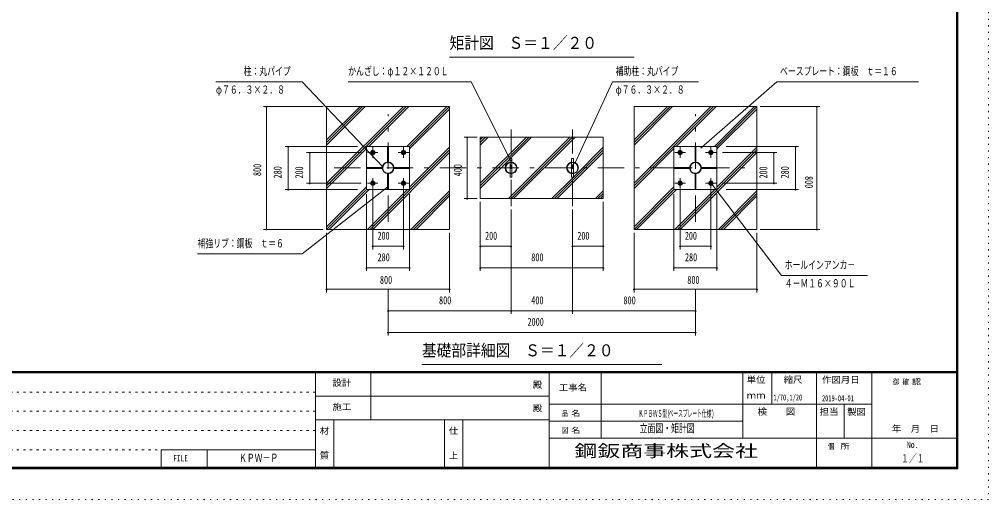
# Model space of a CAD drawing. Units: millimetres, scale not verified, with parts at other scales. Extents: x -32469 to 32469, y -14700 to 14700.
# Drawn here: x 10398 to 32469, y -14700 to -3766 of the extents above; entities that cross this region are included whole.
import ezdxf
from ezdxf.enums import TextEntityAlignment as Align

# ---------------------------------------------------------------- set-up
doc = ezdxf.new("R2010")
doc.units = ezdxf.units.MM
doc.header["$LTSCALE"] = 50
for name, pattern in [('USER1', [3, 1, -2]), ('USER3', [24, 12, -5, 2, -5]), ('USER4', [3, 0.5, -2.5])]:
    doc.linetypes.add(name, pattern=pattern)
doc.layers.add('0-1_0-F', color=7, linetype='Continuous')
for name, color, linetype, lineweight in [('0-6_2-0BOLD', 7, 'Continuous', 18), ('0-8_2-2CENTER', 3, 'USER3', 18), ('0-9_2-4THIN', 4, 'Continuous', 18), ('0-A_2-5DIM', 3, 'Continuous', 18), ('0-B_2-6HATCH', 2, 'Continuous', 18), ('0-C_F-F', 5, 'Continuous', 18), ('0-D_F-E_J_ADD', 3, 'USER4', 18)]:
    doc.layers.add(name, color=color, linetype=linetype, lineweight=lineweight)
doc.styles.add('ＭＳ ゴシック', font='')
doc.styles.get('ＭＳ ゴシック').set_extended_font_data('MS Gothic')

msp = doc.modelspace()

# ---------------------------------------------------------------- linework, layer by layer
at = {"layer": '0-6_2-0BOLD'}
for p, q in [((18803.99, -6943.57), (18782.99, -6943.57)), ((21572.49, -7015.23), (21572.49, -6937.1)), ((21572.49, -7269.03), (21572.49, -7025.17)), ((21614.49, -7025.17), (21614.49, -7269.03)), ((22972.49, -7269.03), (22972.49, -7025.17)), ((23014.49, -7025.17), (23014.49, -7269.03)), ((25782.99, -6943.57), (25803.99, -6943.57)), ((18589.96, -7136.6), (18589.96, -7157.6)), ((18997.01, -7157.6), (18997.01, -7136.6)), ((25589.96, -7157.6), (25589.96, -7136.6)), ((25997.01, -7136.6), (25997.01, -7157.6)), ((18782.99, -7350.62), (18803.99, -7350.62)), ((25803.99, -7350.62), (25782.99, -7350.62))]:
    msp.add_line(p, q, dxfattribs=at)
for points in [[(17393.49, -8547.1), (17393.49, -5747.09), (20193.49, -5747.09), (20193.49, -8547.1)], [(24393.49, -8547.1), (24393.49, -5747.09), (27193.49, -5747.09), (27193.49, -8547.1)], [(23693.49, -6447.09), (20893.49, -6447.09), (20893.49, -7847.1), (23693.49, -7847.1)], [(18303.49, -7637.1), (19283.49, -7637.1), (19283.49, -6657.1), (18303.49, -6657.1)], [(18477.84, -6797.1), (18460.67, -6826.85), (18426.31, -6826.85), (18409.14, -6797.1), (18426.31, -6767.35), (18460.67, -6767.35)], [(18803.99, -7013.57), (18782.99, -7013.57), (18782.99, -6663.57), (18803.99, -6663.57)], [(19109.13, -6797.1), (19126.31, -6826.85), (19160.66, -6826.85), (19177.84, -6797.1), (19160.66, -6767.35), (19126.31, -6767.35)], [(26283.49, -7637.1), (25303.49, -7637.1), (25303.49, -6657.1), (26283.49, -6657.1)], [(25460.67, -6767.35), (25477.84, -6797.1), (25460.67, -6826.85), (25426.31, -6826.85), (25409.14, -6797.1), (25426.31, -6767.35)], [(25782.99, -7013.57), (25782.99, -6663.57), (25803.99, -6663.57), (25803.99, -7013.57)], [(26109.13, -6797.1), (26126.31, -6826.85), (26160.67, -6826.85), (26177.84, -6797.1), (26160.67, -6767.35), (26126.31, -6767.35)], [(18309.96, -7136.6), (18659.96, -7136.6), (18659.96, -7157.6), (18309.96, -7157.6)], [(18782.99, -7630.62), (18803.99, -7630.62), (18803.99, -7280.62), (18782.99, -7280.62)], [(18927.01, -7157.6), (18927.01, -7136.6), (19277.01, -7136.6), (19277.01, -7157.6)], [(25309.96, -7157.6), (25309.96, -7136.6), (25659.96, -7136.6), (25659.96, -7157.6)], [(25803.99, -7280.62), (25803.99, -7630.62), (25782.99, -7630.62), (25782.99, -7280.62)], [(25927.01, -7136.6), (26277.01, -7136.6), (26277.01, -7157.6), (25927.01, -7157.6)], [(18477.84, -7497.1), (18460.67, -7467.35), (18426.31, -7467.35), (18409.14, -7497.1), (18426.31, -7526.85), (18460.67, -7526.85)], [(19126.31, -7467.35), (19109.13, -7497.1), (19126.31, -7526.85), (19160.66, -7526.85), (19177.84, -7497.1), (19160.66, -7467.35)], [(25409.14, -7497.1), (25426.31, -7526.85), (25460.67, -7526.85), (25477.84, -7497.1), (25460.67, -7467.35), (25426.31, -7467.35)], [(26126.31, -7467.35), (26109.13, -7497.1), (26126.31, -7526.85), (26160.67, -7526.85), (26177.84, -7497.1), (26160.67, -7467.35)]]:
    msp.add_lwpolyline(points, close=True, dxfattribs=at)
for points in [[(21572.49, -6937.1), (21614.49, -6937.1), (21614.49, -7015.23)], [(22972.49, -7015.23), (22972.49, -6937.1), (23014.49, -6937.1), (23014.49, -7015.23)], [(21614.49, -7278.96), (21614.49, -7357.1), (21572.49, -7357.1), (21572.49, -7278.96)], [(23014.49, -7278.96), (23014.49, -7357.1), (22972.49, -7357.1), (22972.49, -7278.96)]]:
    msp.add_lwpolyline(points, dxfattribs=at)
for centre, radius in [((18443.49, -6797.1), 49), ((18443.49, -6797.1), 37.62), ((18443.49, -6797.1), 28.88), ((18443.49, -6797.1), 21), ((19143.48, -6797.1), 49), ((19143.48, -6797.1), 37.62), ((19143.48, -6797.1), 28.88), ((19143.48, -6797.1), 21), ((25443.49, -6797.1), 49), ((25443.49, -6797.1), 37.62), ((25443.49, -6797.1), 28.88), ((25443.49, -6797.1), 21), ((26143.48, -6797.1), 49), ((26143.48, -6797.1), 37.62), ((26143.48, -6797.1), 28.88), ((26143.48, -6797.1), 21), ((18793.49, -7147.1), 133.53), ((18793.49, -7147.1), 123.72), ((21593.49, -7147.1), 133.53), ((21593.49, -7147.1), 123.72), ((22993.49, -7147.1), 133.53), ((22993.49, -7147.1), 123.72), ((25793.49, -7147.1), 133.53), ((25793.49, -7147.1), 123.72), ((18443.49, -7497.1), 49), ((18443.49, -7497.1), 37.62), ((18443.49, -7497.1), 28.88), ((18443.49, -7497.1), 21), ((19143.48, -7497.1), 49), ((19143.48, -7497.1), 37.62), ((19143.48, -7497.1), 28.88), ((19143.48, -7497.1), 21), ((25443.49, -7497.1), 49), ((25443.49, -7497.1), 37.62), ((25443.49, -7497.1), 28.88), ((25443.49, -7497.1), 21), ((26143.48, -7497.1), 49), ((26143.48, -7497.1), 37.62), ((26143.48, -7497.1), 28.88), ((26143.48, -7497.1), 21)]:
    msp.add_circle(centre, radius, dxfattribs=at)
at = {"layer": '0-8_2-2CENTER'}
for p, q in [((18793.49, -8372.1), (18793.49, -5922.1)), ((25793.49, -8372.1), (25793.49, -5922.1)), ((21593.49, -8022.1), (21593.49, -6272.1)), ((22993.49, -8022.1), (22993.49, -6272.1)), ((18323.99, -6797.1), (18562.99, -6797.1)), ((18443.49, -6916.6), (18443.49, -6677.59)), ((19262.99, -6797.1), (19023.98, -6797.1)), ((19143.48, -6916.6), (19143.48, -6677.59)), ((25562.99, -6797.1), (25323.99, -6797.1)), ((25443.49, -6916.6), (25443.49, -6677.59)), ((26262.99, -6797.1), (26023.98, -6797.1)), ((26143.48, -6916.6), (26143.48, -6677.59)), ((17568.49, -7147.1), (27018.48, -7147.1)), ((18323.99, -7497.1), (18562.99, -7497.1)), ((18443.49, -7377.59), (18443.49, -7616.6)), ((19023.98, -7497.1), (19262.99, -7497.1)), ((19143.48, -7616.6), (19143.48, -7377.59)), ((25562.99, -7497.1), (25323.99, -7497.1)), ((25443.49, -7377.59), (25443.49, -7616.6)), ((26262.99, -7497.1), (26023.98, -7497.1)), ((26143.48, -7616.6), (26143.48, -7377.59))]:
    msp.add_line(p, q, dxfattribs=at)
at = {"layer": '0-9_2-4THIN'}
for centre in [(18443.49, -6797.1), (19143.48, -6797.1), (25443.49, -6797.1), (26143.48, -6797.1), (18443.49, -7497.1), (19143.48, -7497.1), (25443.49, -7497.1), (26143.48, -7497.1)]:
    msp.add_circle(centre, 15.75, dxfattribs=at)
at = {"layer": '0-A_2-5DIM'}
for p, q in [((20193.49, -4627.1), (24393.49, -4627.1)), ((25931.77, -6680.08), (27648.49, -5187.1)), ((27648.49, -5187.09), (30868.49, -5187.09)), ((15958.49, -5747.09), (17318.49, -5747.09)), ((16042.49, -5747.09), (16014.49, -5747.09)), ((16028.49, -8547.1), (16028.49, -5747.09)), ((28628.49, -5747.09), (27268.49, -5747.09)), ((28544.48, -5747.09), (28572.48, -5747.09)), ((28558.48, -8547.1), (28558.48, -5747.09)), ((20525.18, -6447.09), (20823.49, -6447.09)), ((20609.18, -6447.09), (20581.18, -6447.09)), ((20595.18, -6447.09), (20595.18, -7847.1)), ((18093.48, -6657.1), (16448.49, -6657.1)), ((16532.49, -6657.1), (16504.49, -6657.1)), ((16518.49, -6657.1), (16518.49, -7637.1)), ((16938.49, -6797.09), (18180.98, -6797.09)), ((17022.49, -6797.1), (16994.49, -6797.1)), ((17008.49, -7497.1), (17008.49, -6797.09)), ((25945.77, -6680.08), (25917.77, -6680.08)), ((27648.49, -6797.09), (26405.99, -6797.09)), ((26493.49, -6657.1), (28138.49, -6657.1)), ((27592.49, -6797.1), (27564.49, -6797.1)), ((27578.49, -7497.1), (27578.49, -6797.09)), ((28082.49, -6657.1), (28054.49, -6657.1)), ((28068.49, -6657.1), (28068.49, -7637.1)), ((21597.45, -6971.18), (21569.45, -6971.18)), ((23069.38, -7034.64), (23041.38, -7034.64)), ((18682.13, -7118.79), (18654.13, -7118.79)), ((18180.98, -7497.1), (16938.49, -7497.1)), ((17022.49, -7497.1), (16994.49, -7497.1)), ((26405.99, -7497.1), (27648.49, -7497.1)), ((27592.49, -7497.1), (27564.49, -7497.1)), ((16448.49, -7637.1), (18093.48, -7637.1)), ((16532.49, -7637.1), (16504.49, -7637.1)), ((18443.49, -7654.6), (18443.49, -9002.09)), ((18801.35, -7579.07), (18773.35, -7579.07)), ((19143.49, -9002.09), (19143.49, -7654.6)), ((25443.49, -7654.6), (25443.49, -9002.09)), ((26143.49, -9002.09), (26143.49, -7654.6)), ((26177.25, -7515.02), (26149.25, -7515.02)), ((28138.49, -7637.1), (26493.49, -7637.1)), ((28082.49, -7637.1), (28054.49, -7637.1)), ((18303.49, -7742.62), (18303.49, -9492.1)), ((19283.49, -9492.1), (19283.49, -7742.62)), ((20823.49, -7847.1), (20525.18, -7847.1)), ((20609.18, -7847.1), (20581.18, -7847.1)), ((20893.49, -7917.1), (20893.49, -9492.1)), ((23693.49, -7917.1), (23693.49, -9492.1)), ((25303.49, -7742.62), (25303.49, -9492.1)), ((26283.49, -9492.1), (26283.49, -7742.62)), ((21593.49, -10472.1), (21593.49, -8092.1)), ((22993.49, -10472.1), (22993.49, -8092.1)), ((15958.49, -8547.1), (17318.49, -8547.1)), ((16042.49, -8547.1), (16014.49, -8547.1)), ((28628.49, -8547.1), (27268.49, -8547.1)), ((28544.48, -8547.1), (28572.48, -8547.1)), ((17393.49, -8622.1), (17393.49, -9982.1)), ((20193.49, -9982.1), (20193.49, -8622.1)), ((24393.49, -8622.1), (24393.49, -9982.1)), ((27193.49, -9982.1), (27193.49, -8622.1)), ((18457.49, -8932.1), (18429.49, -8932.1)), ((18443.49, -8932.1), (19143.49, -8932.1)), ((19157.49, -8932.1), (19129.49, -8932.1)), ((20907.49, -8932.1), (20879.49, -8932.1)), ((20893.49, -8932.1), (21593.49, -8932.1)), ((21607.49, -8932.1), (21579.49, -8932.1)), ((23007.49, -8932.1), (22979.49, -8932.1)), ((22993.49, -8932.1), (23693.49, -8932.1)), ((23707.49, -8932.1), (23679.49, -8932.1)), ((25457.49, -8932.1), (25429.49, -8932.1)), ((25443.49, -8932.1), (26143.49, -8932.1)), ((26157.49, -8932.1), (26129.49, -8932.1)), ((18317.49, -9422.1), (18289.49, -9422.1)), ((18303.49, -9422.1), (19283.49, -9422.1)), ((19297.49, -9422.1), (19269.49, -9422.1)), ((20907.49, -9422.1), (20879.49, -9422.1)), ((20893.49, -9422.1), (23693.49, -9422.1)), ((23707.49, -9422.1), (23679.49, -9422.1)), ((25317.49, -9422.1), (25289.49, -9422.1)), ((25303.49, -9422.1), (26283.49, -9422.1)), ((26297.49, -9422.1), (26269.49, -9422.1)), ((17407.49, -9912.1), (17379.49, -9912.1)), ((17393.49, -9912.1), (20193.49, -9912.1)), ((18793.49, -10962.1), (18793.49, -9912.1)), ((20207.49, -9912.1), (20179.49, -9912.1)), ((24407.48, -9912.1), (24379.48, -9912.1)), ((24393.49, -9912.1), (27193.49, -9912.1)), ((25793.49, -9912.1), (25793.49, -10962.1)), ((27207.49, -9912.1), (27179.49, -9912.1)), ((18807.49, -10402.1), (18779.49, -10402.1)), ((18793.49, -10402.1), (21593.49, -10402.1)), ((21607.49, -10402.1), (21579.49, -10402.1)), ((21593.49, -10402.1), (22993.49, -10402.1)), ((23007.49, -10402.1), (22979.49, -10402.1)), ((22993.49, -10402.1), (25793.49, -10402.1)), ((25807.49, -10402.1), (25779.49, -10402.1)), ((18807.49, -10892.1), (18779.49, -10892.1)), ((25793.49, -10892.1), (18793.49, -10892.1)), ((25807.49, -10892.1), (25779.49, -10892.1)), ((25023.49, -11627.1), (19563.49, -11627.1))]:
    msp.add_line(p, q, dxfattribs=at)
for points in [[(18668.12, -7118.79), (16833.49, -5187.1), (14873.49, -5187.1)], [(21583.45, -6971.18), (20684.85, -5187.1), (17884.85, -5187.1)], [(25864.49, -5187.1), (23904.49, -5187.1), (23055.38, -7034.64)], [(14453.48, -9107.1), (16833.48, -9107.1), (18787.35, -7579.07)], [(26163.25, -7515.02), (27753.49, -9597.1), (29713.49, -9597.1)]]:
    msp.add_lwpolyline(points, dxfattribs=at)
for centre in [(16028.49, -5747.09), (28558.48, -5747.09), (20595.18, -6447.09), (16518.49, -6657.1), (17008.49, -6797.1), (25931.77, -6680.08), (27578.49, -6797.1), (28068.49, -6657.1), (21583.45, -6971.18), (23055.38, -7034.64), (18668.13, -7118.79), (17008.49, -7497.1), (27578.49, -7497.1), (16518.49, -7637.1), (18787.35, -7579.07), (26163.25, -7515.02), (28068.49, -7637.1), (20595.18, -7847.1), (16028.49, -8547.1), (28558.48, -8547.1), (18443.49, -8932.1), (19143.49, -8932.1), (20893.49, -8932.1), (21593.49, -8932.1), (22993.49, -8932.1), (23693.49, -8932.1), (25443.49, -8932.1), (26143.49, -8932.1), (18303.49, -9422.1), (19283.49, -9422.1), (20893.49, -9422.1), (23693.49, -9422.1), (25303.49, -9422.1), (26283.49, -9422.1), (17393.49, -9912.1), (20193.49, -9912.1), (24393.48, -9912.1), (27193.49, -9912.1), (18793.49, -10402.1), (21593.49, -10402.1), (22993.49, -10402.1), (25793.49, -10402.1), (18793.49, -10892.1), (25793.49, -10892.1)]:
    msp.add_arc(centre, 14, 180, 0, dxfattribs=at)
at = {"layer": '0-B_2-6HATCH'}
for p, q in [((17393.49, -6507.8), (18154.19, -5747.09)), ((18213.58, -5747.09), (17393.49, -6567.21)), ((17393.49, -6626.6), (18272.98, -5747.09)), ((19144.14, -5747.09), (17393.49, -7497.75)), ((17393.49, -7557.15), (19203.54, -5747.09)), ((19262.94, -5747.09), (18352.93, -6657.1)), ((19224.09, -6657.1), (20134.09, -5747.09)), ((20193.49, -5747.1), (19283.49, -6657.1)), ((19283.49, -6716.49), (20193.49, -5806.49)), ((26144.14, -5747.09), (24393.49, -7497.75)), ((24393.49, -7557.15), (26203.54, -5747.09)), ((24393.49, -6507.8), (25154.19, -5747.09)), ((25213.58, -5747.09), (24393.49, -6567.21)), ((24393.49, -6626.6), (25272.98, -5747.09)), ((26262.94, -5747.09), (25352.93, -6657.1)), ((26224.09, -6657.1), (27134.09, -5747.09)), ((27193.49, -5747.1), (26283.49, -6657.1)), ((26283.49, -6716.49), (27193.49, -5806.49)), ((21944.14, -6447.09), (20893.49, -7497.75)), ((20893.49, -7557.15), (22003.54, -6447.09)), ((20893.49, -6507.8), (20954.19, -6447.09)), ((21013.59, -6447.09), (20893.49, -6567.2)), ((20893.49, -6626.59), (21072.99, -6447.09)), ((22934.09, -6447.09), (21534.09, -7847.1)), ((22062.94, -6447.09), (21572.93, -6937.1)), ((21593.49, -7847.1), (22993.49, -6447.09)), ((23052.89, -6447.09), (21652.88, -7847.1)), ((18303.49, -6706.55), (17393.49, -7616.54)), ((20193.49, -6737.05), (18383.44, -8547.1)), ((18442.84, -8547.1), (20193.49, -6796.44)), ((19283.49, -7587.65), (20193.49, -6677.65)), ((23693.49, -6737.05), (22583.43, -7847.1)), ((22642.83, -7847.1), (23693.49, -6796.44)), ((23014.49, -7356.65), (23693.49, -6677.65)), ((25303.49, -6706.55), (24393.49, -7616.54)), ((25383.44, -8547.1), (27193.49, -6737.05)), ((27193.49, -6796.44), (25442.84, -8547.1)), ((27193.49, -6677.65), (26283.49, -7587.65)), ((21572.49, -6937.54), (20893.49, -7616.54)), ((23014.04, -7357.1), (22524.04, -7847.1)), ((17393.49, -8487.69), (18303.49, -7577.7)), ((18303.49, -7637.1), (17393.49, -8547.1)), ((17452.89, -8547.1), (18362.88, -7637.1)), ((19234.04, -7637.1), (18324.04, -8547.1)), ((20193.49, -7667.59), (19314, -8547.1)), ((23693.49, -7667.6), (23513.99, -7847.1)), ((25303.49, -7577.7), (24393.49, -8487.69)), ((24393.49, -8547.1), (25303.49, -7637.1)), ((24452.89, -8547.1), (25362.88, -7637.1)), ((26234.04, -7637.1), (25324.04, -8547.1)), ((26314, -8547.1), (27193.49, -7667.59)), ((19373.4, -8547.1), (20193.49, -7726.99)), ((20193.49, -7786.37), (19432.8, -8547.1)), ((23573.38, -7847.1), (23693.49, -7727)), ((23693.49, -7786.39), (23632.78, -7847.1)), ((27193.49, -7726.99), (26373.4, -8547.1)), ((26432.8, -8547.1), (27193.49, -7786.38))]:
    msp.add_line(p, q, dxfattribs=at)
at = {"layer": '0-C_F-F'}
for p, q in [((-8376.4, -11781), (31733.6, -11781)), ((31733.6, -11784.5), (-8376.4, -11784.5)), ((-8376.4, -11788), (31733.6, -11788)), ((31733.6, -11791.5), (-8376.4, -11791.5)), ((-8376.4, -11795), (31733.6, -11795)), ((31733.6, -11798.5), (-8376.4, -11798.5)), ((-8376.4, -11802), (31733.6, -11802)), ((31733.6, -11805.5), (-8376.4, -11805.5)), ((-8376.4, -11809), (31733.6, -11809)), ((31733.6, -11812.5), (-8376.4, -11812.5)), ((-8376.4, -11816), (31733.6, -11816)), ((17138.61, -14000), (17138.61, -11816)), ((18398.61, -11816), (18398.61, -12880)), ((22458.6, -11816), (22458.6, -14000)), ((23648.6, -13300), (23648.6, -11816)), ((26868.61, -13300), (26868.61, -11816)), ((27533.61, -11816), (27533.61, -12530)), ((28548.61, -14000), (28548.61, -11816)), ((29808.61, -11816), (29808.61, -14000)), ((22458.6, -12348), (17138.61, -12348)), ((29808.61, -12530), (22458.6, -12530)), ((29178.6, -13300), (29178.6, -12530)), ((17138.61, -12880), (22458.6, -12880)), ((17558.6, -12880), (17558.6, -14000)), ((20078.6, -12880), (20078.6, -14000)), ((20498.6, -14000), (20498.6, -12880)), ((22458.6, -12915), (26868.61, -12915)), ((31768.6, -13300), (22458.6, -13300)), ((13627.41, -13563.2), (17138.61, -13563.2)), ((13627.41, -14000), (13627.41, -13563.2)), ((14677.41, -13563.2), (14677.41, -14000))]:
    msp.add_line(p, q, dxfattribs=at)
at = {"layer": '0-C_F-F', "color": 6, "linetype": 'USER1'}
for p, q in [((17138.6, -12252.8), (-8411.4, -12252.8)), ((-8411.4, -12689.6), (17138.61, -12689.6)), ((17138.61, -13126.4), (-8411.4, -13126.4)), ((-8411.4, -13563.2), (13627.41, -13563.2))]:
    msp.add_line(p, q, dxfattribs=at)
at = {"layer": '0-C_F-F'}
for points in [[(31768.6, 14140), (31768.6, -14000), (-8411.4, -14000), (-8411.4, 14140)], [(31765.1, 14136.5), (-8407.9, 14136.5), (-8407.9, -13996.5), (31765.1, -13996.5)], [(31761.6, 14133), (31761.6, -13993), (-8404.4, -13993), (-8404.4, 14133)], [(31758.1, 14129.5), (31758.1, -13989.5), (-8400.9, -13989.5), (-8400.9, 14129.5)], [(31754.6, 14126), (31754.6, -13986), (-8397.4, -13986), (-8397.4, 14126)], [(31751.1, 14122.5), (31751.1, -13982.5), (-8393.9, -13982.5), (-8393.9, 14122.5)], [(31747.6, 14119), (-8390.4, 14119), (-8390.4, -13979), (31747.6, -13979)], [(31744.1, 14115.5), (-8386.9, 14115.5), (-8386.9, -13975.5), (31744.1, -13975.5)], [(31740.6, 14112), (31740.6, -13972), (-8383.4, -13972), (-8383.4, 14112)], [(31737.1, 14108.5), (-8379.9, 14108.5), (-8379.9, -13968.5), (31737.1, -13968.5)], [(31733.6, 14105), (31733.6, -13965), (-8376.4, -13965), (-8376.4, 14105)]]:
    msp.add_lwpolyline(points, close=True, dxfattribs=at)
at = {"layer": '0-D_F-E_J_ADD', "color": 5}
msp.add_lwpolyline([(32468.6, 14700), (32468.6, -14700), (-9111.4, -14700), (-9111.4, 14700)], close=True, dxfattribs=at)

# ---------------------------------------------------------------- texts
at = {"layer": '0-1_0-F', "style": 'ＭＳ ゴシック'}
for s, height, width, p in [('1/70,1/20', 136.8, 0.65, (27570.26, -12483.38)), ('2019-04-01', 136.8, 0.65, (28673.61, -12502.03)), ('ＫＰＢＷＳ型(', 155, 0.5, (24497.64, -12862.5)), ('ベースプレート仕様)', 155, 0.5, (25180.58, -12862.5)), ('立面図・矩計図', 182.3, 0.7, (24523.6, -13222.63)), ('ＫＰＷ－Ｐ', 182.3, 0.7, (15397.83, -13896.73)), ('１／１', 182.3, 0.7, (30473.6, -13908.29))]:
    msp.add_text(s, height=height, dxfattribs=dict(at, width=width)).set_placement(p, align=Align.BOTTOM_LEFT)
at = {"layer": '0-A_2-5DIM', "color": 7, "style": 'ＭＳ ゴシック'}
for s, height, width, p in [('矩計図\u3000Ｓ＝１／２０', 273.5, 0.9, (20193.49, -4519.79)), ('柱：丸パイプ', 182.3, 0.7, (15503.49, -5092.22)), ('かんざし：φ１２×１２０Ｌ', 182.3, 0.7, (17884.85, -5092.23)), ('補助柱：丸パイプ', 182.3, 0.7, (23974.49, -5092.23)), ('ベースプレート：鋼板\u3000ｔ＝１６', 182.3, 0.7, (27718.49, -5092.22)), ('φ７６．３×２．８', 182.3, 0.7, (14873.49, -5512.23)), ('φ７６．３×２．８', 182.3, 0.7, (23974.49, -5512.23)), ('200', 182.3, 0.7, (18553.74, -8837.22)), ('200', 182.3, 0.7, (21003.74, -8837.23)), ('200', 182.3, 0.7, (23103.74, -8837.23)), ('200', 182.3, 0.7, (25553.74, -8837.22)), ('補強リブ：鋼板\u3000ｔ＝６', 182.3, 0.7, (14453.48, -9012.23)), ('280', 182.3, 0.65, (18553.74, -9327.23)), ('800', 182.3, 0.75, (22053.74, -9327.22)), ('280', 182.3, 0.65, (25553.74, -9327.23)), ('ホールインアンカ－', 182.3, 0.7, (27823.49, -9502.23)), ('800', 182.3, 0.75, (18607.49, -9842.09)), ('800', 182.3, 0.75, (25607.49, -9842.09)), ('４－Ｍ１６×９０Ｌ', 182.3, 0.7, (27823.49, -9922.23)), ('800', 182.3, 0.75, (19953.74, -10307.22)), ('400', 182.3, 0.75, (22053.74, -10307.22)), ('800', 182.3, 0.75, (24153.74, -10307.22)), ('2000', 182.3, 0.75, (21967.99, -10797.22)), ('基礎部詳細図\u3000Ｓ＝１／２０', 273.5, 0.9, (19563.49, -11519.79)), ('鋼鈑商事株式会社', 273.5, 1.4, (23037.1, -13808.88))]:
    msp.add_text(s, height=height, dxfattribs=dict(at, width=width)).set_placement(p, align=Align.BOTTOM_LEFT)
for s, rotation, width, p in [('800', 90, 0.75, (15958.49, -7333.1)), ('280', 90, 0.65, (16423.62, -7386.85)), ('200', 90, 0.7, (16913.62, -7386.85)), ('400', 90, 0.75, (20525.18, -7339.77)), ('200', 90, 0.7, (27483.62, -7386.85)), ('280', 90, 0.65, (27973.62, -7386.85)), ('800', 270, 0.75, (28233.03, -7333.1))]:
    msp.add_text(s, height=182.3, rotation=rotation, dxfattribs=dict(at, width=width)).set_placement(p, align=Align.BOTTOM_LEFT)
at = {"layer": '0-C_F-F', "color": 7, "style": 'ＭＳ ゴシック'}
for s, height, width, p in [('単位', 145.9, 1.05, (26959.6, -12086.6)), ('縮尺', 145.9, 1.05, (27799.61, -12086.6)), ('作図月日', 145.9, 1.05, (28673.06, -12088.03)), ('設計', 145.9, 1.05, (17527.11, -12157.36)), ('殿', 145.9, 1.05, (22087.6, -12202.1)), ('工事名', 145.9, 1.05, (22682.6, -12265.1)), ('御 ', 124, 0.85, (30288.46, -12116.2)), ('確 ', 124, 0.85, (30504.6, -12116.2)), ('認', 124, 1.2, (30720.74, -12116.2)), ('ｍｍ', 145.9, 1.05, (26959.6, -12443.6)), ('施工', 145.9, 1.05, (17527.11, -12706.1)), ('殿', 145.9, 1.05, (22087.6, -12734.1)), ('品 ', 124, 0.85, (22747.36, -12834.5)), ('名', 124, 1.2, (22963.49, -12834.5)), ('検\u3000\u3000図', 145.9, 1.05, (27208.1, -12814.6)), ('担当', 145.9, 1.05, (28622.11, -12814.6)), ('製図', 145.9, 1.05, (29246.48, -12818.04)), ('\u3000年\u3000月\u3000日', 145.9, 1.05, (30051.84, -13202.3)), ('材', 145.9, 1.05, (17236.61, -13252.1)), ('仕', 145.9, 1.05, (20176.6, -13252.1)), ('図 ', 124, 0.85, (22747.36, -13219.5)), ('名', 124, 1.2, (22963.49, -13219.5)), ('個  ', 124, 0.85, (28807.61, -13587)), ('所', 124, 1.2, (29095.79, -13587)), ('No.', 145.9, 0.8, (30603.11, -13567.1)), ('質', 145.9, 1.05, (17236.61, -13812.1)), ('上', 145.9, 1.05, (20176.6, -13812.1)), ('FILE', 145.9, 0.7, (13902.16, -13873.7))]:
    msp.add_text(s, height=height, dxfattribs=dict(at, width=width)).set_placement(p, align=Align.BOTTOM_LEFT)

doc.saveas('drawing.dxf')
